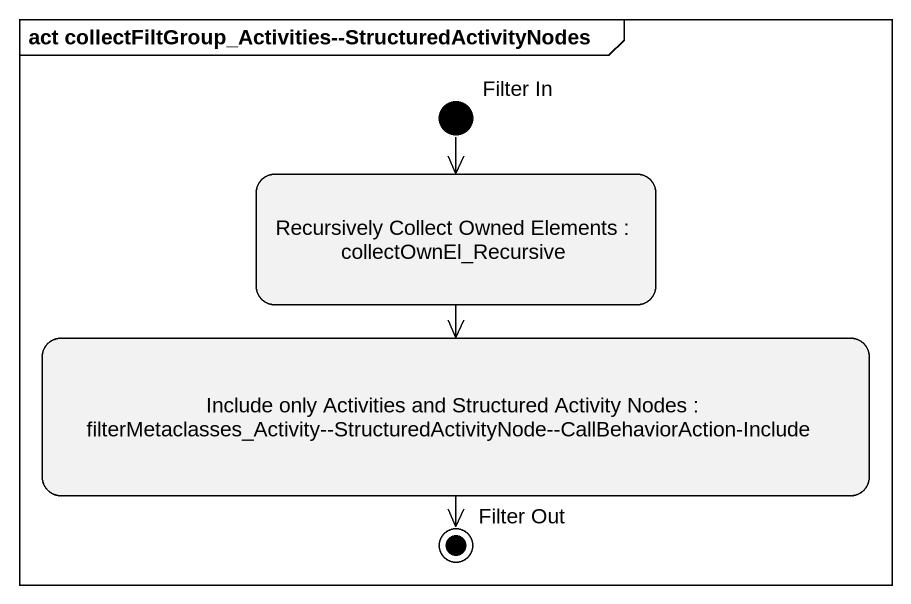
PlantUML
@startuml
mainframe act collectFiltGroup_Activities--StructuredActivityNodes
hide empty description
state "Filter In" as Filter_In <<start>>
state "Recursively Collect Owned Elements : collectOwnEl_Recursive" as Recursively_Collect_Owned
state "Include only Activities and Structured Activity Nodes : filterMetaclasses_Activity~--StructuredActivityNode~--CallBehaviorAction-Include" as Include_only_Activities_and
state "Filter Out" as Filter_Out <<end>>
Filter_In --> Recursively_Collect_Owned
Recursively_Collect_Owned --> Include_only_Activities_and
Include_only_Activities_and --> Filter_Out
@enduml
